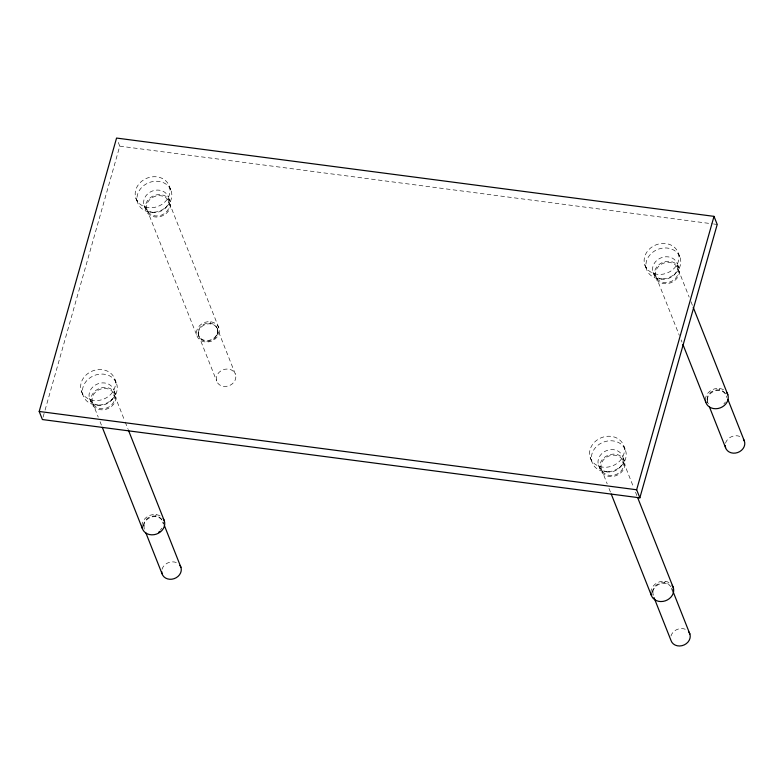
<?xml version="1.0" encoding="UTF-8"?>
<svg xmlns="http://www.w3.org/2000/svg" width="784" height="784" viewBox="0 0 784 784"><rect width="100%" height="100%" fill="white"/><g stroke="black" fill="none" stroke-linecap="round" stroke-linejoin="round"><path stroke-width="0.59" stroke-dasharray="3.92 2.94" d="M143.795 526.358L143.952 525.221A7.487 6.39 -21.6 0 1 145.834 520.909L146.598 519.929A9.976 8.506 -21.6 0 1 162.023 520.096M198.519 332.406L198.715 335.748A9.976 8.506 -21.6 0 0 215.149 337.904L217.638 333.749L217.942 331.475A9.976 8.506 -21.6 0 0 211.817 324.106A9.976 8.506 -21.6 0 0 201.165 327.114L200.39 328.094A7.487 6.39 -21.6 0 0 198.519 332.406L198.715 335.748M652.896 591.92L653.101 595.262L652.896 591.92A7.487 6.39 -21.6 0 1 654.767 587.608L655.542 586.628A9.976 8.506 -21.6 0 1 670.967 586.795M707.295 400.242L707.452 399.105A7.487 6.39 -21.6 0 1 709.334 394.793L710.098 393.813A9.976 8.506 -21.6 0 1 725.523 393.98M43.061 417.186L44.737 411.296M45.07 410.12L119.766 146.147L117.767 141.1M155.781 516.039L156.183 514.608M210.337 323.224L210.749 321.783M664.714 582.747L665.126 581.307M719.281 389.932L719.683 388.492M216.678 335.944L217.795 332.612M165.199 208.23L166.855 206.359M110.632 401.045L112.288 399.174M674.132 274.929L675.788 273.067M619.576 467.744L621.232 465.882M169.413 186.465A17.767 15.141 -21.6 0 1 148.264 207.603A17.767 15.141 -21.6 0 1 140.169 182.633A17.767 15.141 -21.6 0 1 169.413 186.465L171.206 190.992A17.767 15.141 -21.6 0 0 141.963 187.16A17.767 15.141 -21.6 0 0 150.058 212.131L153.056 212.395A12.838 10.947 -21.6 0 0 168.335 197.117L170.128 201.645A12.838 10.947 -21.6 0 1 154.85 216.923A12.838 10.947 -21.6 0 1 148.999 198.871A12.838 10.947 -21.6 0 1 170.128 201.645M678.346 253.173A17.767 15.141 -21.6 0 1 657.208 274.302A17.767 15.141 -21.6 0 1 649.113 249.341A17.767 15.141 -21.6 0 1 678.346 253.173L680.14 257.691A17.767 15.141 -21.6 0 0 650.906 253.859A17.767 15.141 -21.6 0 0 659.001 278.83L662 279.094A12.838 10.947 -21.6 0 0 677.278 263.816L679.071 268.344A12.838 10.947 -21.6 0 1 663.783 283.622A12.838 10.947 -21.6 0 1 657.933 265.57A12.838 10.947 -21.6 0 1 679.071 268.344M114.846 379.289A17.767 15.141 -21.6 0 1 93.708 400.418A17.767 15.141 -21.6 0 1 85.613 375.458A17.767 15.141 -21.6 0 1 114.846 379.289L116.64 383.807A17.767 15.141 -21.6 0 0 87.406 379.975A17.767 15.141 -21.6 0 0 95.501 404.946L98.5 405.21A12.838 10.947 -21.6 0 0 113.778 389.932L115.571 394.46A12.838 10.947 -21.6 0 1 100.283 409.738A12.838 10.947 -21.6 0 1 94.433 391.686A12.838 10.947 -21.6 0 1 115.571 394.46M623.79 445.988A17.767 15.141 -21.6 0 1 602.641 467.127A17.767 15.141 -21.6 0 1 594.546 442.156A17.767 15.141 -21.6 0 1 623.79 445.988L625.583 450.516A17.767 15.141 -21.6 0 0 596.34 446.684A17.767 15.141 -21.6 0 0 604.435 471.645L607.433 471.909A12.838 10.947 -21.6 0 0 622.712 456.631L624.505 461.159A12.838 10.947 -21.6 0 1 609.227 476.437A12.838 10.947 -21.6 0 1 603.376 458.385A12.838 10.947 -21.6 0 1 624.505 461.159M119.766 146.147L712.352 223.812M713.567 223.969L717.213 224.449M677.935 268.736A11.642 9.927 -21.6 0 1 664.077 282.583A11.642 9.927 -21.6 0 1 658.776 266.217A11.642 9.927 -21.6 0 1 677.935 268.736L689.175 297.126M690.978 301.664L692.772 306.211M655.924 276.291L679.307 335.346M681.1 339.884L682.002 342.157M653.003 272.156L654.787 276.683M644.762 264.708L646.555 269.235M623.378 461.551A11.642 9.927 -21.6 0 1 609.521 475.398A11.642 9.927 -21.6 0 1 604.209 459.042A11.642 9.927 -21.6 0 1 623.378 461.551L633.717 487.668M635.51 492.205L636.863 495.615M601.367 469.106L607.208 483.875M609.001 488.412L610.805 492.96M598.437 464.971L600.23 469.498M590.205 457.523L591.989 462.05M169.001 202.027A11.642 9.927 -21.6 0 1 155.144 215.884A11.642 9.927 -21.6 0 1 149.832 199.518A11.642 9.927 -21.6 0 1 169.001 202.027L218.903 328.075A11.642 9.927 -21.6 0 1 205.045 341.932A11.642 9.927 -21.6 0 1 199.744 325.566A11.642 9.927 -21.6 0 1 218.903 328.075M217.335 328.623A9.976 8.506 -21.6 0 1 205.457 340.491A9.976 8.506 -21.6 0 1 200.91 326.467A9.976 8.506 -21.6 0 1 217.335 328.623L235.504 374.517A9.976 8.506 -21.6 0 1 223.626 386.385A9.976 8.506 -21.6 0 1 219.079 372.361A9.976 8.506 -21.6 0 1 235.504 374.517M198.46 335.101L216.639 380.995M146.98 209.593L196.892 335.64M144.06 205.457L145.853 209.985M135.828 198.009L137.612 202.527M114.435 394.852A11.642 9.927 -21.6 0 1 100.577 408.699A11.642 9.927 -21.6 0 1 95.276 392.333A11.642 9.927 -21.6 0 1 114.435 394.852L124.774 420.969M125.224 422.106L127.929 428.917M92.424 402.408L98.265 417.166M100.068 421.714L101.42 425.124M89.503 398.272L91.287 402.8M81.262 390.824L83.055 395.342M707.452 399.105L707.658 402.447M143.952 525.221L144.158 528.563A9.976 8.506 -21.6 0 0 145.158 530.552M705.414 399.771A11.642 9.927 -21.6 0 1 711.911 389.913A11.642 9.927 -21.6 0 1 724.102 390.05M725.523 443.215A9.976 8.506 -21.6 0 1 739.822 436.433M707.041 399.595A9.976 8.506 -21.6 0 1 716.743 389.903A9.976 8.506 -21.6 0 1 726.631 397.527M725.367 401.996A9.976 8.506 -21.6 0 1 723.828 403.956M708.403 403.789A9.976 8.506 -21.6 0 1 707.403 401.8M680.14 257.691A17.767 15.141 -21.6 0 1 659.001 278.83M662 279.094A12.838 10.947 -21.6 0 1 656.139 261.052A12.838 10.947 -21.6 0 1 677.278 263.816M650.847 592.586A11.642 9.927 -21.6 0 1 657.345 582.728A11.642 9.927 -21.6 0 1 669.536 582.865M671.966 588.784A9.976 8.506 -21.6 0 1 672.319 590.989M670.967 636.03A9.976 8.506 -21.6 0 1 685.265 629.258M671.712 588.137A9.976 8.506 -21.6 0 1 672.064 590.342M652.484 592.41A9.976 8.506 -21.6 0 1 658.442 583.776A9.976 8.506 -21.6 0 1 669.134 584.521M625.583 450.516A17.767 15.141 -21.6 0 1 604.435 471.645M607.433 471.909A12.838 10.947 -21.6 0 1 601.583 453.867A12.838 10.947 -21.6 0 1 622.712 456.631M141.914 525.878A11.642 9.927 -21.6 0 1 148.411 516.029A11.642 9.927 -21.6 0 1 160.593 516.166M163.023 522.085A9.976 8.506 -21.6 0 1 163.386 524.29M162.023 569.331A9.976 8.506 -21.6 0 1 176.322 562.549M143.541 525.711A9.976 8.506 -21.6 0 1 153.243 516.019A9.976 8.506 -21.6 0 1 163.131 523.643M161.867 528.112A9.976 8.506 -21.6 0 1 160.328 530.072M116.64 383.807A17.767 15.141 -21.6 0 1 95.501 404.946M98.5 405.21A12.838 10.947 -21.6 0 1 92.639 387.169A12.838 10.947 -21.6 0 1 113.778 389.932M171.206 190.992A17.767 15.141 -21.6 0 1 150.058 212.131M153.056 212.395A12.838 10.947 -21.6 0 1 147.206 194.344A12.838 10.947 -21.6 0 1 168.335 197.117"/><path stroke-width="1.18" d="M39.2 411.463L116.561 138.062L714.018 216.364L717.213 224.449L639.852 497.84L42.395 419.548L39.2 411.463L636.647 489.765L639.852 497.84M636.647 489.765L714.018 216.364M693.223 307.338L727.846 394.783M727.866 399.36L744.437 441.216M709.451 406.974L725.572 447.693M682.903 344.431L705.825 402.339M637.764 497.889L673.28 587.598M672.858 591.048L689.881 634.031M653.993 597.526L671.016 640.508A9.976 8.506 -21.6 0 0 684.285 644.879A9.976 8.506 -21.6 0 0 688.881 632.041M611.255 494.096L651.269 595.154M128.37 430.053L164.346 520.899M164.366 525.476L180.937 567.332M145.951 533.091L162.072 573.81M102.312 427.388L142.325 528.455M726.68 392.461A11.642 9.927 -21.6 0 1 720.378 407.837A11.642 9.927 -21.6 0 1 705.463 400.644M743.438 439.226A9.976 8.506 -21.6 0 1 737.636 452.554A9.976 8.506 -21.6 0 1 725.22 445.488M672.113 585.276A11.642 9.927 -21.6 0 1 665.342 600.828A11.642 9.927 -21.6 0 1 650.847 592.586M163.18 518.577A11.642 9.927 -21.6 0 1 156.398 534.12A11.642 9.927 -21.6 0 1 141.914 525.878M179.938 565.342A9.976 8.506 -21.6 0 1 174.136 578.67A9.976 8.506 -21.6 0 1 161.71 571.605M159.965 531.287A9.976 8.506 -21.6 0 1 158.574 532.307"/></g></svg>
